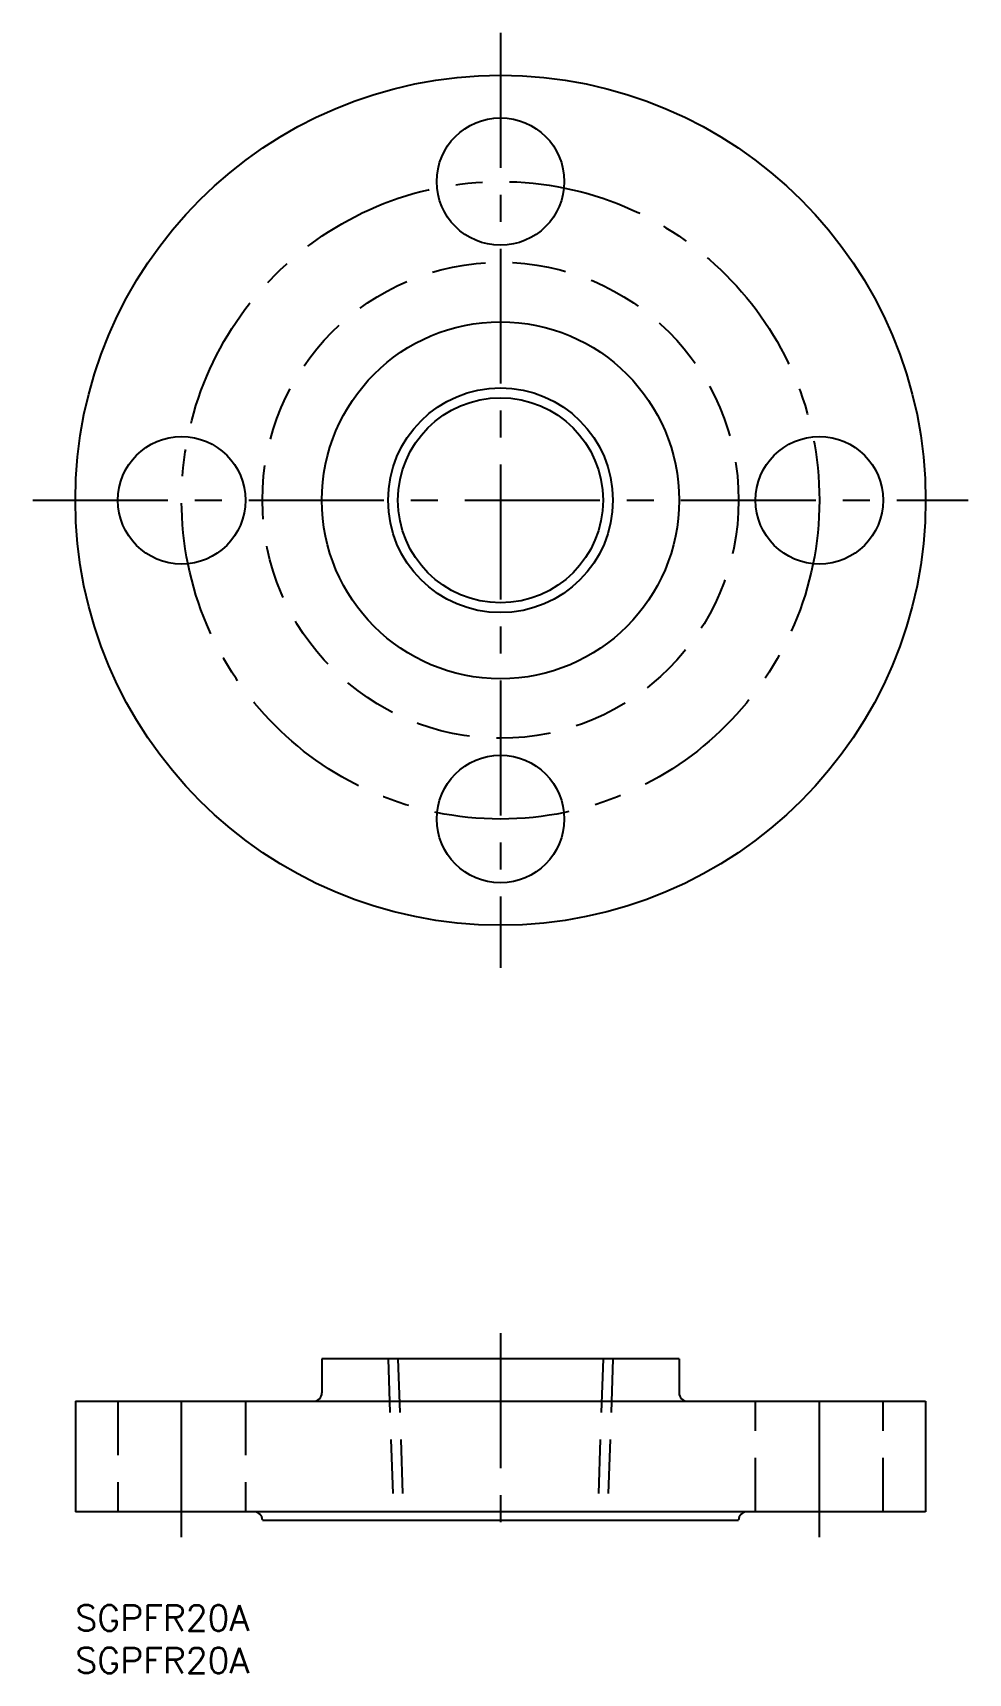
# Model space of a CAD drawing. Extents: x -5 to 105, y -8 to 185.
import ezdxf

# ---------------------------------------------------------------- set-up
doc = ezdxf.new("R2010")
doc.units = 0
doc.header["$LTSCALE"] = 0.5
doc.linetypes.add('CENTER', pattern=[50.8, 31.75, -6.35, 6.35, -6.35])
doc.linetypes.add('DASHED', pattern=[19.05, 12.7, -6.35])
for name, color, linetype in [('MSM_CENTER', 1, 'CENTER'), ('MSM_CONTINUOUS', 7, 'CONTINUOUS'), ('MSM_DASHED', 4, 'DASHED'), ('MSM_NARROW', 5, 'CONTINUOUS'), ('MSM_PART_NUMBER', 7, 'CONTINUOUS')]:
    doc.layers.add(name, color=color, linetype=linetype)
doc.styles.get("Standard").update_dxf_attribs({"font": 'txt.shx', "height": 3, "bigfont": 'bigfont.shx'})

msp = doc.modelspace()

# ---------------------------------------------------------------- linework, layer by layer
at = {"layer": 'MSM_CENTER'}
for p, q in [((50, 185), (50, 75)), ((-5, 130), (105, 130)), ((50, 32), (50, 8)), ((12.5, 8), (12.5, 27)), ((87.5, 8), (87.5, 27))]:
    msp.add_line(p, q, dxfattribs=at)
msp.add_circle((50, 130), 37.5, dxfattribs=at)
at = {"layer": 'MSM_CONTINUOUS'}
for p, q in [((71, 29), (29, 29)), ((29, 29), (29, 25)), ((71, 29), (71, 25)), ((0, 24), (100, 24)), ((0, 24), (0, 11)), ((100, 24), (100, 11)), ((100, 11), (0, 11)), ((22, 10), (78, 10))]:
    msp.add_line(p, q, dxfattribs=at)
for centre, radius in [((50, 130), 50), ((50, 167.5), 7.5), ((50, 130), 21), ((50, 130), 12.06), ((12.5, 130), 7.5), ((87.5, 130), 7.5), ((50, 92.5), 7.5)]:
    msp.add_circle(centre, radius, dxfattribs=at)
for centre, start, end in [((28, 25), 270, 0), ((72, 25), 180, 270), ((21, 10), 0, 90), ((79, 10), 90, 180)]:
    msp.add_arc(centre, 1, start, end, dxfattribs=at)
at = {"layer": 'MSM_DASHED'}
for p, q in [((36.78, 29), (37.44, 10)), ((37.94, 29), (38.6, 10)), ((62.06, 29), (61.4, 10)), ((63.22, 29), (62.56, 10)), ((5, 24), (5, 11)), ((20, 24), (20, 11)), ((80, 11), (80, 24)), ((95, 11), (95, 24))]:
    msp.add_line(p, q, dxfattribs=at)
msp.add_circle((50, 130), 28, dxfattribs=at)
at = {"layer": 'MSM_NARROW'}
msp.add_circle((50, 130), 13.22, dxfattribs=at)

# ---------------------------------------------------------------- texts
at = {"layer": 'MSM_PART_NUMBER'}
for p in [(0, -3), (0, -8)]:
    msp.add_text('SGPFR20A', height=3, dxfattribs=at).set_placement(p)

doc.saveas('drawing.dxf')
